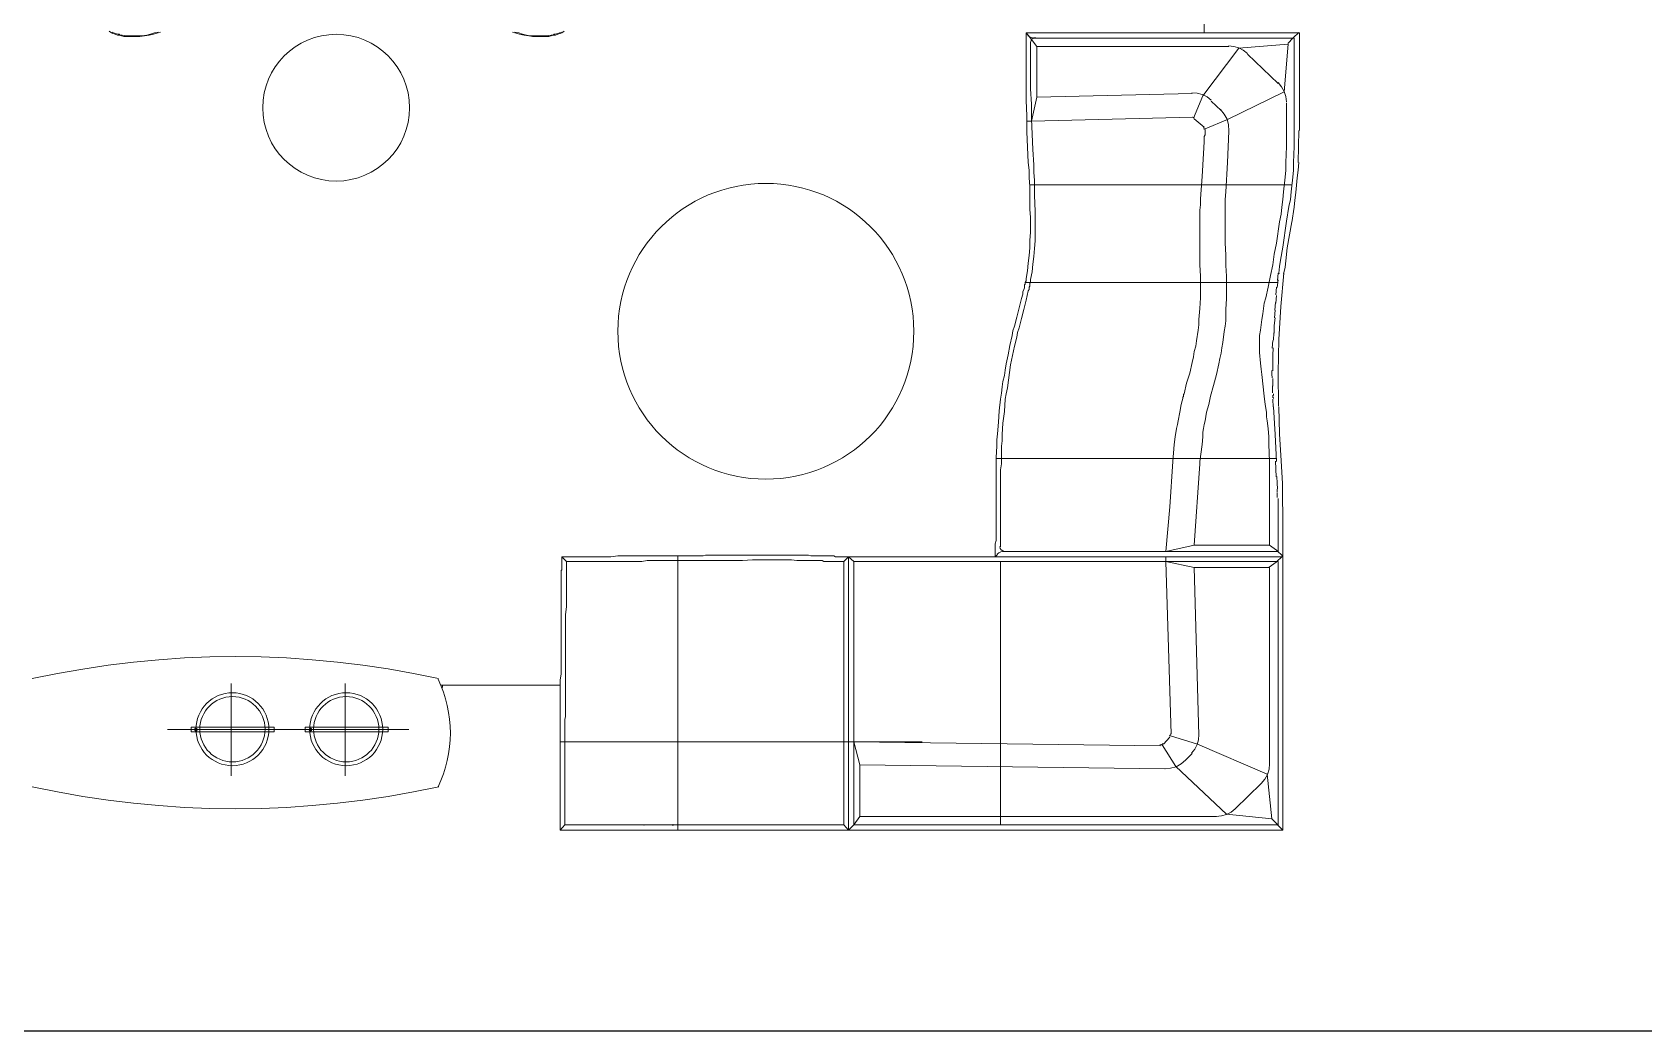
# Model space of a CAD drawing. Extents: x 185064 to 343242, y -369192 to -264966.
# Drawn here: x 256315 to 262936, y -295675 to -291571 of the extents above; entities that cross this region are included whole.
import ezdxf

# ---------------------------------------------------------------- set-up
doc = ezdxf.new("R2010")
doc.units = 0

# ---------------------------------------------------------------- blocks, each defined once
blk = doc.blocks.new('eerew')
h = blk.add_hatch(color=3)
h.dxf.hatch_style = 2
h.paths.add_polyline_path([(248126.2, -311917), (248125.2, -311919.2), (248123, -311920.1), (248120.8, -311919.2), (248119.8, -311917), (248120.8, -311914.8), (248123, -311913.8), (248125.2, -311914.8)])
h = blk.add_hatch(color=1)
h.dxf.hatch_style = 2
h.paths.add_polyline_path([(243681.4, -313792.8), (243679.1, -313798.4), (243673.5, -313800.7), (243668, -313798.4), (243665.6, -313792.8), (243668, -313787.2), (243673.5, -313784.9), (243679.1, -313787.2)])
h = blk.add_hatch(color=1)
h.dxf.hatch_style = 2
h.paths.add_polyline_path([(244151.9, -313792.8), (244149.6, -313798.4), (244144.1, -313800.7), (244138.5, -313798.4), (244136.2, -313792.8), (244138.5, -313787.2), (244144.1, -313784.9), (244149.6, -313787.2)])
h = blk.add_hatch(color=3)
h.dxf.hatch_style = 2
h.paths.add_polyline_path([(245517.7, -314184.4), (245516.8, -314186.6), (245514.6, -314187.5), (245512.4, -314186.6), (245511.4, -314184.4), (245512.4, -314182.1), (245514.6, -314181.2), (245516.8, -314182.1)])
h = blk.add_hatch(color=3)
h.dxf.hatch_style = 2
h.paths.add_polyline_path([(245634.6, -314184.4), (245633.7, -314186.6), (245631.4, -314187.5), (245629.2, -314186.6), (245628.3, -314184.4), (245629.2, -314182.1), (245631.4, -314181.2), (245633.7, -314182.1)])
h = blk.add_hatch(color=3)
h.dxf.hatch_style = 2
h.paths.add_polyline_path([(245637.7, -314184.4), (245636.8, -314186.6), (245634.6, -314187.5), (245632.4, -314186.6), (245631.4, -314184.4), (245632.4, -314182.1), (245634.6, -314181.2), (245636.8, -314182.1)])
at = {"color": 3, "lineweight": 0}
for points in [[(243329.3, -310925.4), (243341.9, -310931.7), (243354.6, -310934.9), (243357.7, -310934.9), (243360.9, -310938), (243370.4, -310938), (243386.2, -310941.2), (243405.1, -310941.2), (243420.9, -310941.2), (243436.7, -310941.2), (243452.5, -310941.2), (243471.4, -310938), (243487.2, -310934.9), (243503, -310928.6), (243518.8, -310925.4)], [(243528.3, -310925.4), (243518.8, -310928.6), (243509.3, -310931.7), (243499.8, -310934.9), (243480.9, -310938), (243461.9, -310941.2), (243443, -310944.4), (243424.1, -310944.4), (243414.6, -310944.4), (243405.1, -310944.4), (243395.6, -310944.4), (243386.2, -310944.4), (243376.7, -310944.4), (243367.2, -310941.2), (243357.7, -310938), (243351.4, -310938), (243341.9, -310934.9), (243332.5, -310931.7), (243326.2, -310928.6), (243316.7, -310922.3)], [(244974.6, -310925.4), (244984.1, -310928.6), (244993.5, -310931.7), (245003, -310934.9), (245021.9, -310938), (245040.9, -310941.2), (245056.7, -310944.4), (245075.6, -310944.4), (245085.1, -310944.4), (245094.6, -310944.4), (245104.1, -310944.4), (245113.5, -310944.4), (245123, -310944.4), (245132.5, -310941.2), (245141.9, -310938), (245151.4, -310938), (245160.9, -310934.9), (245170.4, -310931.7), (245176.7, -310928.6), (245186.2, -310922.3)], [(245173.5, -310925.4), (245160.9, -310931.7), (245148.3, -310934.9), (245145.1, -310934.9), (245141.9, -310938), (245138.8, -310938), (245132.5, -310938), (245113.5, -310941.2), (245097.7, -310941.2), (245081.9, -310941.2), (245063, -310941.2), (245047.2, -310941.2), (245031.4, -310938), (245015.6, -310934.9), (244999.8, -310928.6), (244984.1, -310925.4)], [(247074.6, -311983.3), (247077.7, -311977), (247077.7, -311973.8), (247077.7, -311970.7), (247077.7, -311964.4), (247080.9, -311961.2), (247080.9, -311958), (247080.9, -311954.9), (247084.1, -311948.6), (247084.1, -311945.4), (247084.1, -311939.1), (247090.4, -311907.5), (247093.5, -311875.9), (247096.7, -311844.4), (247099.8, -311812.8), (247099.8, -311781.2), (247103, -311749.6), (247103, -311718), (247103, -311686.5), (247099.8, -311654.9), (247099.8, -311591.7), (247099.8, -311560.1), (247096.7, -311525.4), (247096.7, -311493.8), (247093.5, -311462.3), (247090.4, -311399.1), (247087.2, -311335.9), (247087.2, -311269.6), (247084.1, -311206.5), (247084.1, -311174.9), (247084.1, -311143.3), (247084.1, -311077), (247084.1, -311013.8), (247084.1, -310982.3), (247084.1, -310966.5), (247084.1, -310957), (247084.1, -310953.8), (247084.1, -310950.7), (247084.1, -310947.5), (247084.1, -310944.4), (247084.1, -310941.2), (247084.1, -310938), (247084.1, -310934.9), (247084.1, -310928.6)], [(247084.1, -310928.6), (248208.3, -310928.6)], [(247084.1, -310928.6), (247093.5, -310938)], [(247091.7, -310939.6), (247098.6, -310944.7), (247106.3, -310948.3), (247114.5, -310950.3), (247123, -310950.6)], [(247093.5, -310938), (247128.3, -310985.4)], [(248204.4, -310927.1), (248181.4, -310949), (248159.4, -310972.1)], [(248208.3, -310928.6), (248208.3, -311114.9)], [(247093.5, -311989.6), (247096.7, -311983.3), (247096.7, -311977), (247096.7, -311973.8), (247099.8, -311970.7), (247099.8, -311967.5), (247099.8, -311964.4), (247099.8, -311958), (247103, -311954.9), (247103, -311948.6), (247103, -311942.3), (247109.3, -311910.7), (247112.5, -311879.1), (247115.6, -311847.5), (247118.8, -311815.9), (247121.9, -311784.4), (247121.9, -311755.9), (247121.9, -311724.4), (247121.9, -311692.8), (247121.9, -311661.2), (247118.8, -311598), (247118.8, -311534.9), (247115.6, -311503.3), (247115.6, -311471.7), (247112.5, -311408.6), (247109.3, -311345.4), (247106.2, -311282.3), (247106.2, -311222.3), (247103, -311159.1), (247103, -311127.5), (247103, -311095.9), (247103, -310969.6)], [(247123.5, -310947.5), (247115.6, -310949.1), (247109.1, -310953.5), (247104.7, -310960), (247103, -310967.9)], [(247125.1, -310950.7), (248186.2, -310950.7)], [(247128.3, -310985.4), (247917.7, -310985.4)], [(247128.3, -310985.4), (247128.3, -311193.8), (247766.2, -311178)], [(247772.5, -311279.1), (247810.4, -311187.5), (247958.8, -310991.7)], [(247958.8, -310991.7), (248160.9, -310975.9), (248145.1, -311171.7), (247911.4, -311285.4), (247819.8, -311323.3)], [(247993.8, -311013.5), (247976.9, -311000.1), (247958, -310990.3), (247937.6, -310984.3), (247916.2, -310982.3)], [(248186.2, -310950.7), (248186.2, -311114.9)], [(247993.5, -311017), (248119.8, -311137)], [(248154.6, -311212.6), (248152, -311190.6), (248145.3, -311169.6), (248134.5, -311150.4), (248120.1, -311133.5)], [(248186.2, -311114.9), (248186.2, -311329.6), (248186.2, -311364.4), (248186.2, -311395.9), (248183, -311462.3)], [(248208.3, -311114.9), (248208.3, -311329.6)], [(247128.3, -311193.8), (247106.2, -311291.7)], [(247845.4, -311206.1), (247828, -311192.4), (247808.4, -311182.5), (247787.3, -311176.6), (247765.2, -311174.9)], [(247845.1, -311209.6), (247886.2, -311247.5)], [(247917.6, -311331.3), (247916.3, -311307.1), (247910, -311283.9), (247898.9, -311262.6), (247883.3, -311244)], [(248085.1, -313034.9), (248085.1, -312690.7), (248081.9, -312621.2), (248081.9, -312605.4), (248081.9, -312589.6), (248078.8, -312554.9), (248075.6, -312523.3), (248072.5, -312507.5), (248072.5, -312488.6), (248066.2, -312457), (248063, -312422.3), (248053.5, -312333.8), (248050.4, -312311.7), (248047.2, -312286.5), (248044.1, -312242.3), (248044.1, -312220.1), (248044.1, -312198), (248044.1, -312172.8), (248047.2, -312150.7), (248050.4, -312128.6), (248053.5, -312106.5), (248056.7, -312084.4), (248059.8, -312062.3), (248063, -312040.1), (248069.3, -312018), (248078.8, -311973.8), (248088.3, -311926.5), (248097.7, -311882.3), (248104.1, -311838), (248113.5, -311793.8), (248126.2, -311705.4), (248132.5, -311673.8), (248135.6, -311645.4), (248138.8, -311613.8), (248141.9, -311582.3), (248148.3, -311522.3), (248151.4, -311493.8), (248151.4, -311462.3), (248154.6, -311395.9), (248154.6, -311364.4), (248154.6, -311348.6), (248154.6, -311332.8), (248154.6, -311215.9)], [(247106.2, -311291.7), (247087.2, -311291.7)], [(247769.3, -311275.9), (247106.2, -311291.7)], [(247658.8, -313060.1), (247674.6, -312877), (247687.2, -312690.7), (247693.5, -312621.2), (247696.7, -312589.6), (247703, -312554.9), (247706.2, -312539.1), (247709.3, -312523.3), (247715.6, -312488.6), (247721.9, -312457), (247725.1, -312441.2), (247728.3, -312431.7), (247728.3, -312428.6), (247728.3, -312425.4), (247731.4, -312425.4), (247731.4, -312422.3), (247731.4, -312419.1), (247731.4, -312415.9), (247734.6, -312412.8), (247744.1, -312368.6), (247756.7, -312327.5), (247766.2, -312283.3), (247772.5, -312261.2), (247775.6, -312239.1), (247781.9, -312217), (247785.1, -312194.9), (247791.4, -312150.7), (247794.6, -312128.6), (247794.6, -312106.5), (247797.7, -312062.3), (247800.9, -312018), (247800.9, -311973.8), (247800.9, -311951.7), (247800.9, -311929.6), (247797.7, -311882.3), (247797.7, -311838), (247797.7, -311793.8), (247797.7, -311749.6), (247797.7, -311705.4), (247797.7, -311658), (247800.9, -311635.9), (247800.9, -311623.3), (247800.9, -311610.7), (247807.2, -311519.1), (247813.5, -311424.4), (247816.7, -311377), (247816.7, -311354.9), (247819.8, -311348.6), (247819.8, -311342.3), (247819.8, -311335.9), (247819.8, -311326.5)], [(247775.4, -311279), (247771.7, -311276.7), (247767.5, -311275.9)], [(247775.6, -311282.3), (247816.7, -311317)], [(247917.7, -311332.8), (247911.4, -311462.3), (247905.1, -311582.3), (247901.9, -311613.8), (247901.9, -311629.6), (247901.9, -311642.3), (247901.9, -311673.8), (247901.9, -311705.4), (247901.9, -311727.5), (247901.9, -311749.6), (247901.9, -311793.8), (247905.1, -311841.2), (247905.1, -311885.4), (247908.3, -311929.6), (247908.3, -311954.9), (247908.3, -311977), (247908.3, -312021.2), (247905.1, -312065.4), (247905.1, -312090.7), (247905.1, -312112.8), (247901.9, -312134.9), (247898.8, -312157), (247892.5, -312201.2), (247889.3, -312223.3), (247886.2, -312245.4), (247879.8, -312267.5), (247876.7, -312289.6), (247867.2, -312333.8), (247854.6, -312378), (247841.9, -312422.3), (247835.6, -312457), (247826.2, -312488.6), (247819.8, -312523.3), (247816.7, -312539.1), (247813.5, -312554.9), (247810.4, -312570.7), (247810.4, -312589.6), (247807.2, -312621.2), (247797.7, -312690.7), (247797.7, -312700.1), (247775.6, -313034.9)], [(247816.7, -311325.5), (247815.9, -311320.8), (247813.3, -311316.9)], [(248202, -311462.2), (248205, -311330.1)], [(248183, -311462.3), (248183, -311493.8), (248179.8, -311522.3), (248173.5, -311582.3), (248170.4, -311613.8), (248164.1, -311642.3), (248154.6, -311702.3)], [(248205.1, -311462.3), (248201.9, -311493.8), (248198.8, -311525.4), (248192.5, -311585.4), (248189.3, -311617), (248186.2, -311645.4), (248176.7, -311708.6)], [(247099.8, -311553.8), (248176.7, -311553.8)], [(248154.6, -311702.3), (248138.8, -311809.6), (248129.3, -311863.3), (248126.2, -311888.6), (248123, -311917)], [(248176.7, -311705.4), (248157.7, -311812.8), (248151.4, -311866.5), (248148.3, -311891.7), (248141.9, -311920.1)], [(248120.4, -311916.4), (248116.8, -311947)], [(248144, -311916.6), (248130.8, -312053), (248122.8, -312189.8), (248119.9, -312326.8), (248122.1, -312463.9)], [(247001.9, -312289.6), (247011.4, -312251.7), (247017.7, -312213.8), (247027.2, -312172.8), (247030.4, -312153.8), (247036.7, -312134.9), (247046.2, -312097), (247055.6, -312059.1), (247065.1, -312021.2), (247071.4, -312002.3), (247071.4, -311992.8), (247074.6, -311983.3)], [(247020.9, -312292.8), (247036.7, -312217), (247046.2, -312179.1), (247049.3, -312160.1), (247055.6, -312141.2), (247065.1, -312103.3), (247074.6, -312065.4), (247084.1, -312027.5), (247093.5, -311989.6)], [(247080.9, -311954.9), (248119.8, -311954.9)], [(248112.9, -311974.8), (248110.1, -312005.8)], [(248119.5, -311944.1), (248116.3, -311975.1)], [(248109.5, -312037.3), (248107.1, -312068.1)], [(248113.5, -312008.6), (248110.4, -312040.1)], [(248104.1, -312163.3), (248104.1, -312131.7), (248107.2, -312100.1)], [(248107.5, -312069), (248105.3, -312099.9)], [(248097.8, -312193.5), (248096.1, -312224.5)], [(248102.8, -312161.2), (248100.7, -312192.1)], [(248099, -312223.4), (248098, -312254.4)], [(248098.6, -312253.4), (248098.2, -312284.7)], [(246957.7, -313082.3), (246957.7, -313072.8), (246957.7, -313063.3), (246957.7, -313053.8), (246957.7, -313044.4), (246957.7, -313038), (246957.7, -313028.6), (246960.9, -313015.9), (246960.9, -313003.3), (246960.9, -312990.7), (246960.9, -312965.4), (246960.9, -312867.5), (246960.9, -312772.8), (246960.9, -312725.4), (246960.9, -312700.1), (246960.9, -312674.9), (246964.1, -312627.5), (246964.1, -312602.3), (246967.2, -312577), (246970.4, -312529.6), (246973.5, -312482.3), (246979.8, -312434.9), (246983, -312409.6), (246986.2, -312384.4), (246989.3, -312362.3), (246995.6, -312337), (246998.8, -312314.9), (247001.9, -312289.6)], [(246979.8, -313041.2), (246979.8, -313038), (246979.8, -313034.9), (246979.8, -313028.6), (246979.8, -313025.4), (246979.8, -313022.3), (246979.8, -313012.8), (246979.8, -313000.1), (246979.8, -312990.7), (246979.8, -312965.4), (246979.8, -312867.5), (246979.8, -312772.8), (246979.8, -312725.4), (246983, -312700.1), (246983, -312674.9), (246983, -312627.5), (246986.2, -312605.4), (246986.2, -312580.1), (246989.3, -312532.8), (246995.6, -312485.4), (246998.8, -312434.9), (247001.9, -312412.8), (247008.3, -312387.5), (247020.9, -312292.8)], [(248094.6, -312316.4), (248094.7, -312332)], [(248094.8, -312331.5), (248095.2, -312347)], [(248097.7, -312286.5), (248097.7, -312318)], [(248097.5, -312394.9), (248097, -312379.5)], [(248097.5, -312408.4), (248097.2, -312392.9)], [(248097.7, -312349.6), (248097.7, -312381.2)], [(248098, -312434), (248098.2, -312441.9)], [(248098.1, -312420.3), (248098.2, -312424.4)], [(248098.1, -312425.2), (248098.2, -312428.8)], [(248098.3, -312419.5), (248098.4, -312421.3)], [(248098.5, -312417.5), (248098.5, -312419.8)], [(248098.5, -312440.4), (248099.3, -312461.8)], [(248099.1, -312462.9), (248099.3, -312466.5)], [(248100.9, -312412.8), (248100.9, -312419.1)], [(248101.1, -312428.3), (248101.2, -312432.2)], [(248100.9, -312466.5), (248107.2, -312580.1), (248113.5, -312690.7)], [(248123, -312466.5), (248126.2, -312577), (248132.5, -312687.5)], [(246960.9, -312678), (248113.5, -312678)], [(248111.7, -312753.9), (248108.6, -312688.8)], [(248138.2, -312875.3), (248137.9, -312781.8), (248131.8, -312688.5)], [(248114.7, -312752.1), (248115.9, -312779.9)], [(248117.2, -312803.2), (248116.1, -312780.1)], [(248115.9, -312816), (248115.4, -312804.3)], [(248116.6, -312829.1), (248116.3, -312817.5)], [(248116.7, -312838.2), (248116.6, -312826.7)], [(248119.8, -313060.1), (248119.8, -312877), (248119.8, -312851.7), (248119.8, -312842.3)], [(248138.8, -313082.3), (248138.8, -312877)], [(246996.7, -313060.2), (246988.2, -313060.6), (246980, -313062.5), (246972.3, -313066.1), (246965.4, -313071.2)], [(246976.7, -313039.8), (246978.3, -313047.7), (246982.7, -313054.2), (246989.3, -313058.5), (246997.2, -313060.1)], [(247658.8, -313060.1), (246998.8, -313060.1)], [(248085.1, -313034.9), (247775.6, -313034.9), (247658.8, -313060.1)], [(247658.8, -313060.1), (248119.8, -313060.1)], [(248138.8, -313080.4), (248113.1, -313055.5), (248084.1, -313034.7)], [(245176.7, -313082.3), (245176.7, -313091.7), (245176.7, -313098), (245176.7, -313104.4), (245176.7, -313110.7), (245176.7, -313113.8), (245176.7, -313120.1), (245176.7, -313123.3), (245176.7, -313126.5), (245176.7, -313135.9), (245173.5, -313139.1), (245173.5, -313148.6), (245173.5, -313167.5), (245173.5, -313186.5), (245173.5, -313224.4), (245173.5, -313259.1), (245173.5, -313293.8), (245173.5, -313325.4), (245173.5, -313357), (245173.5, -313385.4), (245173.5, -313413.8), (245173.5, -313442.3), (245173.5, -313470.7), (245173.5, -313495.9), (245173.5, -313518), (245173.5, -313543.3), (245173.5, -313565.4), (245170.4, -313587.5), (245170.4, -313606.5), (245170.4, -313625.4), (245170.4, -313644.4), (245170.4, -313663.3), (245170.4, -313679.1), (245170.4, -313694.9), (245170.4, -313710.7), (245170.4, -313723.3), (245170.4, -313739.1), (245170.4, -313751.7), (245170.4, -313761.2), (245170.4, -313773.8), (245170.4, -313783.3), (245170.4, -313792.8), (245170.4, -313802.3), (245170.4, -313811.7), (245170.4, -313818), (245170.4, -313827.5), (245170.4, -313833.8), (245170.4, -313840.1), (245170.4, -313846.5), (245170.4, -313849.6), (245170.4, -313855.9), (245170.4, -313859.1), (245170.4, -313865.4), (245170.4, -313868.6), (245170.4, -313871.7), (245170.4, -313874.9), (245170.4, -313878), (245170.4, -313881.2), (245170.4, -313884.4), (245170.4, -313887.5), (245170.4, -313890.7), (245170.4, -313897), (245170.4, -313919.1), (245170.4, -313938), (245170.4, -313979.1), (245170.4, -314020.1), (245170.4, -314102.3), (245170.4, -314140.1), (245170.4, -314162.3), (245170.4, -314171.7), (245170.4, -314178), (245170.4, -314181.2), (245170.4, -314187.5), (245170.4, -314190.7), (245170.4, -314193.8), (245170.4, -314197), (245170.4, -314200.1), (245170.4, -314206.5)], [(245176.7, -313082.3), (245179.8, -313082.3), (245186.2, -313082.3), (245195.6, -313082.3), (245201.9, -313082.3), (245208.3, -313082.3), (245214.6, -313082.3), (245220.9, -313082.3), (245224.1, -313082.3), (245230.4, -313082.3), (245246.2, -313082.3), (245261.9, -313082.3), (245293.5, -313082.3), (245321.9, -313082.3), (245353.5, -313082.3), (245378.8, -313082.3), (245407.2, -313079.1), (245432.5, -313079.1), (245457.7, -313079.1), (245483, -313079.1), (245505.1, -313079.1), (245527.2, -313079.1), (245549.3, -313079.1), (245568.3, -313079.1), (245587.2, -313079.1), (245606.2, -313079.1), (245625.1, -313079.1), (245640.9, -313079.1), (245656.7, -313079.1), (245672.5, -313079.1), (245685.1, -313079.1), (245700.9, -313079.1), (245713.5, -313079.1), (245726.2, -313079.1), (245735.6, -313079.1), (245748.3, -313079.1), (245757.7, -313079.1), (245767.2, -313075.9), (245776.7, -313075.9), (245786.2, -313075.9), (245792.5, -313075.9), (245798.8, -313075.9), (245808.3, -313075.9), (245814.6, -313075.9), (245820.9, -313075.9), (245824.1, -313075.9), (245830.4, -313075.9), (245833.5, -313075.9), (245839.8, -313075.9), (245843, -313075.9), (245846.2, -313075.9), (245849.3, -313075.9), (245855.6, -313075.9), (245858.8, -313075.9), (245861.9, -313075.9), (245865.1, -313075.9), (245868.3, -313075.9), (245871.4, -313075.9), (245874.6, -313075.9), (245918.8, -313075.9), (245959.8, -313075.9), (245981.9, -313075.9), (246004.1, -313075.9), (246051.4, -313075.9), (246095.6, -313075.9), (246108.3, -313075.9), (246120.9, -313075.9), (246133.5, -313075.9), (246143, -313075.9), (246152.5, -313075.9), (246158.8, -313075.9), (246161.9, -313075.9), (246165.1, -313075.9), (246168.3, -313075.9), (246171.4, -313075.9), (246174.6, -313075.9), (246180.9, -313075.9), (246184.1, -313075.9), (246190.4, -313075.9), (246199.8, -313079.1), (246206.2, -313079.1), (246215.6, -313079.1), (246228.3, -313079.1), (246234.6, -313079.1), (246240.9, -313079.1), (246247.2, -313079.1), (246253.5, -313079.1), (246259.8, -313079.1), (246269.3, -313079.1), (246272.5, -313079.1), (246278.8, -313079.1), (246281.9, -313079.1), (246288.3, -313079.1), (246294.6, -313079.1), (246300.9, -313082.3), (246307.2, -313082.3), (246316.7, -313082.3), (246326.2, -313082.3), (246335.6, -313082.3), (246345.1, -313082.3), (246354.6, -313082.3)], [(245195.6, -313101.2), (245176.7, -313082.3)], [(245195.6, -313101.2), (245195.6, -313123.3), (245195.6, -313142.3), (245195.6, -313161.2), (245195.6, -313180.1), (245195.6, -313199.1), (245195.6, -313218), (245195.6, -313233.8), (245195.6, -313252.8), (245195.6, -313287.5), (245192.5, -313319.1), (245192.5, -313350.7), (245192.5, -313382.3), (245192.5, -313410.7), (245192.5, -313439.1), (245192.5, -313467.5), (245192.5, -313492.8), (245192.5, -313518), (245192.5, -313540.1), (245192.5, -313562.3), (245192.5, -313584.4), (245192.5, -313606.5), (245192.5, -313625.4), (245192.5, -313644.4), (245192.5, -313663.3), (245192.5, -313679.1), (245192.5, -313694.9), (245192.5, -313710.7), (245192.5, -313723.3), (245192.5, -313739.1), (245189.3, -313751.7), (245189.3, -313764.4), (245189.3, -313773.8), (245189.3, -313783.3), (245189.3, -313795.9), (245189.3, -313802.3), (245189.3, -313811.7), (245189.3, -313821.2), (245189.3, -313827.5), (245189.3, -313833.8), (245189.3, -313840.1), (245189.3, -313846.5), (245189.3, -313852.8), (245189.3, -313855.9), (245189.3, -313862.3), (245189.3, -313865.4), (245189.3, -313868.6), (245189.3, -313871.7), (245189.3, -313874.9), (245189.3, -313878), (245189.3, -313884.4), (245189.3, -313887.5), (245189.3, -313890.7), (245189.3, -313897), (245189.3, -313919.1), (245189.3, -313938), (245189.3, -313982.3), (245189.3, -314020.1), (245189.3, -314102.3), (245189.3, -314184.4)], [(245195.6, -313101.2), (245230.4, -313101.2), (245261.9, -313101.2), (245293.5, -313101.2), (245321.9, -313101.2), (245353.5, -313101.2), (245381.9, -313101.2), (245407.2, -313101.2), (245432.5, -313101.2), (245457.7, -313101.2), (245483, -313101.2), (245505.1, -313101.2), (245527.2, -313098), (245549.3, -313098), (245568.3, -313098), (245587.2, -313098), (245606.2, -313098), (245625.1, -313098), (245640.9, -313098), (245656.7, -313098), (245672.5, -313098), (245688.3, -313098), (245700.9, -313098), (245713.5, -313098), (245726.2, -313098), (245738.8, -313098), (245748.3, -313098), (245757.7, -313098), (245767.2, -313098), (245776.7, -313098), (245786.2, -313098), (245792.5, -313098), (245801.9, -313098), (245808.3, -313098), (245814.6, -313098), (245820.9, -313098), (245824.1, -313098), (245830.4, -313098), (245833.5, -313098), (245839.8, -313098), (245843, -313098), (245846.2, -313098), (245849.3, -313098), (245855.6, -313098), (245858.8, -313098), (245861.9, -313098), (245865.1, -313098), (245868.3, -313098), (245871.4, -313098), (245874.6, -313098), (245918.8, -313098), (245959.8, -313094.9), (245981.9, -313094.9), (246007.2, -313094.9), (246051.4, -313094.9), (246076.7, -313094.9), (246098.8, -313094.9), (246120.9, -313094.9), (246143, -313098), (246152.5, -313098), (246158.8, -313098), (246161.9, -313098), (246165.1, -313098), (246168.3, -313098), (246174.6, -313098), (246177.7, -313098), (246184.1, -313098), (246190.4, -313098), (246196.7, -313098), (246203, -313098), (246212.5, -313098), (246221.9, -313098), (246228.3, -313098), (246234.6, -313098), (246240.9, -313098), (246247.2, -313098), (246253.5, -313101.2), (246263, -313101.2), (246269.3, -313101.2), (246278.8, -313101.2), (246285.1, -313101.2), (246294.6, -313101.2), (246304.1, -313101.2), (246313.5, -313101.2), (246326.2, -313101.2), (246335.6, -313101.2)], [(245653.5, -313079.1), (245653.5, -314206.5)], [(246335.6, -313101.2), (246354.6, -313082.3)], [(246335.6, -314184.4), (246335.6, -313101.2)], [(246354.6, -313082.3), (248138.8, -313082.3)], [(246354.6, -314206.5), (246354.6, -313082.3)], [(246376.7, -313101.2), (246354.6, -313082.3)], [(246354.6, -314206.5), (246354.6, -313082.3)], [(247658.8, -313101.2), (246376.7, -313101.2), (246376.7, -313843.3)], [(246957.7, -313082.3), (246967.2, -313072.8)], [(246957.7, -313082.3), (248138.8, -313082.3)], [(246979.8, -314184.4), (246979.8, -313101.2)], [(247658.8, -313101.2), (247658.8, -313082.3)], [(247680.9, -313811.7), (247658.8, -313101.2)], [(247658.8, -313101.2), (248119.8, -313101.2)], [(247775.6, -313126.5), (247658.8, -313101.2)], [(247794.6, -313814.9), (247775.6, -313126.5)], [(247775.6, -313126.5), (248085.1, -313126.5)], [(248083.3, -313125.7), (248112.3, -313104.9), (248137.8, -313080)], [(248085.1, -313934.9), (248085.1, -313126.5)], [(248119.8, -313101.2), (248119.8, -314184.4)], [(248138.8, -313082.3), (248138.8, -314206.5)], [(244670.7, -313583.2), (244567.3, -313562), (244463.6, -313543.6), (244359.5, -313528.1), (244255.2, -313515.4), (244150.6, -313505.5), (244045.8, -313498.4), (243940.9, -313494.2), (243836, -313492.8), (243731, -313494.2), (243626.2, -313498.4), (243521.4, -313505.5), (243416.8, -313515.4), (243312.4, -313528.1), (243208.4, -313543.7), (243104.6, -313562.1), (243001.3, -313583.3)], [(244668.6, -314028.3), (244680.4, -314001.8), (244690.6, -313974.9), (244699.2, -313947.5), (244706.2, -313919.8), (244711.7, -313891.8), (244715.7, -313863.7), (244718, -313835.4), (244718.8, -313807), (244718, -313778.6), (244715.7, -313750.3), (244711.7, -313722.1), (244706.2, -313694.2), (244699.2, -313666.5), (244690.6, -313639.1), (244680.4, -313612.1), (244668.6, -313585.6)], [(244687.2, -313619.1), (244687.2, -313609.6)], [(245170.4, -313843.3), (246354.6, -313843.3)], [(246376.7, -313843.3), (246354.6, -313843.3)], [(247636.7, -313859.1), (246376.7, -313843.3)], [(246376.7, -313843.3), (246376.7, -314184.4)], [(246376.7, -313843.3), (246657.7, -313843.3)], [(246376.7, -313843.3), (246401.9, -313938)], [(247633.7, -313855.9), (247641.4, -313854.8), (247647.7, -313850.5)], [(247649.3, -313852.8), (247674.6, -313824.4)], [(247673.9, -313819.9), (247676.7, -313815.4), (247677.7, -313810.1)], [(247677.7, -313818), (247788.3, -313852.8)], [(247764.2, -313890), (247777.2, -313873.3), (247786.7, -313854.6), (247792.6, -313834.4), (247794.6, -313813.3)], [(248075.6, -313975.9), (247788.3, -313852.8)], [(247908.3, -314140.1), (247699.8, -313944.4), (247643, -313855.9)], [(247654.7, -313953.8), (247678.2, -313951.8), (247700.6, -313945.1), (247721.1, -313933.9), (247739, -313918.4)], [(247737.7, -313919.1), (247766.2, -313890.7)], [(246376.7, -314149.6), (246376.7, -313938)], [(247655.6, -313953.8), (246401.9, -313938)], [(246401.9, -313938), (246401.9, -314149.6)], [(248075.6, -313975.9), (248094.6, -314159.1), (247908.3, -314140.1)], [(248050.6, -314014.2), (248065.4, -313996.8), (248076.2, -313977.1), (248082.9, -313955.6), (248085.1, -313933)], [(243001.3, -314027.5), (243104.6, -314048.7), (243208.4, -314067.1), (243312.5, -314082.7), (243416.9, -314095.4), (243521.5, -314105.3), (243626.3, -314112.4), (243731.2, -314116.6), (243836.2, -314118), (243941.1, -314116.6), (244046, -314112.4), (244150.8, -314105.3), (244255.4, -314095.4), (244359.8, -314082.7), (244463.9, -314067.1), (244567.7, -314048.7), (244671, -314027.5)], [(247943, -314118), (248050.4, -314013.8)], [(247865.6, -314149.6), (247887, -314147.6), (247907.5, -314141.5), (247926.4, -314131.7), (247943.3, -314118.4)], [(245170.4, -314206.5), (245189.3, -314184.4)], [(246335.6, -314184.4), (245189.3, -314184.4), (245233.5, -314184.4)], [(245189.3, -314184.4), (245192.5, -314184.4), (245195.6, -314184.4), (245198.8, -314184.4), (245211.4, -314184.4), (245233.5, -314184.4)], [(245514.6, -314184.4), (245233.5, -314184.4)], [(245514.6, -314184.4), (245517.7, -314184.4)], [(245517.7, -314184.4), (245527.2, -314184.4)], [(245527.2, -314184.4), (245634.6, -314184.4)], [(246335.6, -314184.4), (245634.6, -314184.4)], [(246354.6, -314206.5), (246335.6, -314184.4)], [(246376.7, -314184.4), (246354.6, -314206.5)], [(246401.9, -314149.6), (246376.7, -314184.4)], [(246376.7, -314184.4), (248119.8, -314184.4)], [(246401.9, -314149.6), (247867.2, -314149.6)], [(248094.6, -314159.1), (248138.8, -314206.5)], [(246354.6, -314206.5), (245170.4, -314206.5)], [(246354.6, -314206.5), (248138.8, -314206.5)]]:
    blk.add_lwpolyline(points, dxfattribs=at)
at = {"color": 8, "lineweight": 0}
for points in [[(245451.4, -310581.2), (247816.7, -310581.2), (247816.7, -310928.6)], [(245170.4, -313609.6), (244680.9, -313609.6)]]:
    blk.add_lwpolyline(points, dxfattribs=at)
at = {"color": 1, "lineweight": 0}
for points in [[(243818.8, -313603.3), (243818.8, -313982.3)], [(244286.2, -313603.3), (244286.2, -313982.3)], [(243556.7, -313792.8), (244077.7, -313792.8)], [(243654.6, -313792.8), (243654.6, -313802.3)], [(244024.1, -313792.8), (244548.3, -313792.8)], [(244121.9, -313792.8), (244121.9, -313802.3)]]:
    blk.add_lwpolyline(points, dxfattribs=at)
for points in [[(243995.6, -313802.3), (243654.6, -313802.3), (243654.6, -313783.3), (243995.6, -313783.3)], [(244463, -313802.3), (244121.9, -313802.3), (244121.9, -313783.3), (244463, -313783.3)]]:
    blk.add_lwpolyline(points, close=True, dxfattribs=at)
for centre, radius in [((244249.8, -311236.5), 301.6), ((246015.1, -312155.4), 607.9), ((243823.5, -313791.2), 150), ((244290.9, -313791.2), 150), ((243823.5, -313791.2), 134.2), ((244290.9, -313791.2), 134.2)]:
    blk.add_circle(centre, radius, dxfattribs=at)

msp = doc.modelspace()

# ---------------------------------------------------------------- linework, layer by layer
at = {"color": 8}
msp.add_line((185063.7, -295675.3), (343241.6, -295675.3), dxfattribs=at)

# ---------------------------------------------------------------- block references
msp.add_blockref('eerew', (13314.1, 19355.3))

doc.saveas('drawing.dxf')
